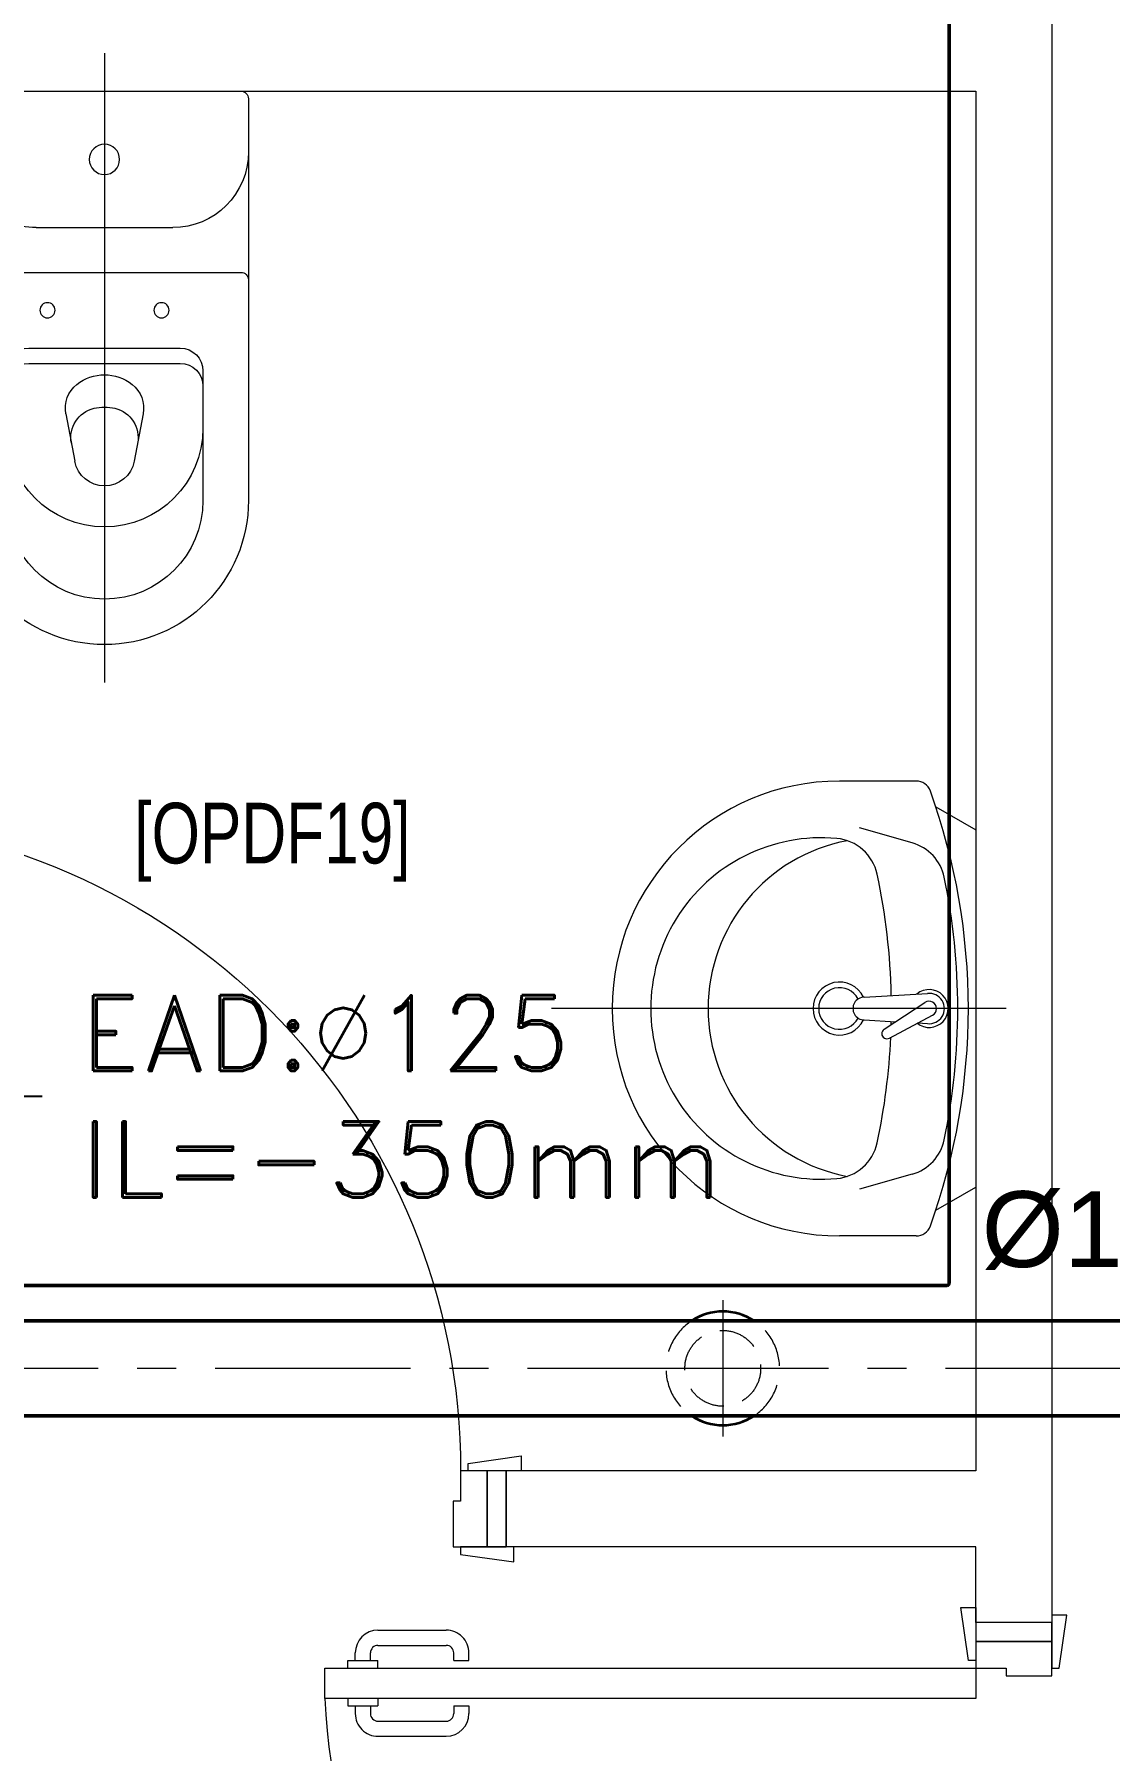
# Model space of a CAD drawing. Header units: millimetres. Extents: x -160614 to 59925, y -157025 to 0.
# Drawn here: x -49295 to -47876, y -112132 to -109868 of the extents above; entities that cross this region are included whole.
import ezdxf
from ezdxf import colors
from ezdxf.entities.mleader import LeaderData, LeaderLine
from ezdxf.math import Vec2, Vec3

# ---------------------------------------------------------------- set-up
doc = ezdxf.new("R2010")
doc.units = ezdxf.units.MM
doc.header["$LTSCALE"] = 8
doc.linetypes.add('AXES', pattern=[50.800000000000004, 31.75, -6.35, 6.35, -6.35])
doc.linetypes.add('CACHE', pattern=[9.524999999999999, 6.35, -3.175])
for name, color, linetype, lineweight in [('72_EGR_BASE_TEXT', 9, 'Continuous', 5), ('72_EGR_EQP_TAG', 9, 'Continuous', 5), ('SANIT', 9, 'Continuous', 5), ('Walls', 9, 'Continuous', 5), ('Wooden Joinery', 9, 'Continuous', 5)]:
    doc.layers.add(name, color=color, linetype=linetype, lineweight=lineweight)
for name, color, linetype in [('A-EXH', 1, 'Continuous'), ('A-EXH-registers', 1, 'Continuous'), ('A-EXH-texts', 1, 'Continuous'), ('A-EXH-thin', 8, 'Continuous'), ('AC-EXHAUST-TXT', 25, 'Continuous'), ('REF', 42, 'Continuous')]:
    doc.layers.add(name, color=color, linetype=linetype)
doc.styles.add('ARIAL', font='arial.ttf')
doc.styles.add('ROMAND', font='romand.shx')
doc.styles.add('X3G_ENTITY_9F38', font='swisscl.ttf', dxfattribs={"height": 0.2})

# ---------------------------------------------------------------- blocks, each defined once
blk = doc.blocks.new('A$C72370EFE')
at = {"layer": 'Wooden Joinery'}
for p, q in [((-0.009999999999990905, -0.03999999999999915), (-0.01999999999998181, -0.03999999999999915)), ((-0.009999999999990905, -0.03000000000000114), (-0.01000000000010459, -0.07000000000000028)), ((0, -0.03000000000000114), (-0.009999999999990905, -0.03000000000000114)), ((0.04000000000019099, -0.03000000000000114), (0.0500000000001819, -0.03000000000000114)), ((0.0500000000001819, -0.03000000000000114), (0.05000000000029559, -0.07000000000000028)), ((0.0500000000001819, -0.03999999999999915), (0.0600000000001728, -0.03999999999999915)), ((-0.009999999999990905, -0.06000000000000227), (-0.01999999999998181, -0.06000000000000227)), ((0.0500000000001819, -0.06000000000000227), (0.0600000000001728, -0.06000000000000227)), ((-0.04999999999995453, -0.07000000000000028), (-0.04999999999984084, -0.1600000000000037)), ((-0.02999999999997272, -0.07000000000000028), (-0.02999999999985903, -0.1600000000000037)), ((0, -0.07000000000000028), (-0.009999999999990905, -0.07000000000000028)), ((0.04000000000019099, -0.07000000000000028), (0.0500000000001819, -0.07000000000000028)), ((0.07000000000016371, -0.07000000000000028), (0.07000000000005002, -0.1600000000000037)), ((0.09000000000014552, -0.07000000000000028), (0.09000000000003183, -0.1600000000000037)), ((-0.009999999999877218, -0.1700000000000017), (-0.01999999999986812, -0.1700000000000017)), ((-0.009999999999877218, -0.1700000000000017), (-0.009999999999877218, -0.1900000000000048)), ((0.05000000000006821, -0.1700000000000017), (0.06000000000005912, -0.1700000000000017)), ((0.05000000000006821, -0.1700000000000017), (0.05000000000006821, -0.1900000000000048)), ((-0.009999999999877218, -0.1900000000000048), (-0.01999999999986812, -0.1900000000000048)), ((0.05000000000006821, -0.1900000000000048), (0.06000000000005912, -0.1900000000000048))]:
    blk.add_line(p, q, dxfattribs=at)
for centre, radius, start, end in [((-0.01999999999998181, -0.07000000000000028), 0.03, 90, 180), ((0.0600000000001728, -0.07000000000000028), 0.03, 0, 90), ((-0.01999999999998181, -0.07000000000000028), 0.01, 90, 180), ((0.0600000000001728, -0.07000000000000028), 0.01, 0, 90), ((-0.01999999999986812, -0.1600000000000037), 0.03, 180, 270), ((-0.01999999999986812, -0.1600000000000037), 0.01, 180, 270), ((0.06000000000005912, -0.1600000000000037), 0.01, 270, 0), ((0.06000000000005912, -0.1600000000000037), 0.03, 270, 0)]:
    blk.add_arc(centre, radius, start, end, dxfattribs=at)
blk = doc.blocks.new('A$C5DAD61B4')
at = {"layer": 'Wooden Joinery'}
for points in [[(80.0034003558103, 959.0632679803384), (80.0034003558103, 969.0637476109405), (10.00004294095561, 979.0642272418336), (10.00004294095561, 959.0632679803384)], [(939.9976447881199, 959.063267980222), (939.9976447881199, 969.0637476109405), (1010.001002202975, 979.0642272417172), (1010.001002202742, 959.0632679802802)], [(70.00292072515003, 859.0632679803675), (70.00292072515003, 849.0627883495908), (-0.0004366899374872446, 839.0623087189888), (-0.0004366899374872446, 859.0632679803675)], [(120.005318878917, 859.0632679802511), (120.0053188809543, -0.0001446793876311858), (80.0034003580804, -0.0001446794458388467), (80.00340035604313, 859.0632679803675)], [(949.9981244192459, 859.0632679802511), (949.9981244192459, 849.062788349649), (1020.001481833868, 839.0623087189306), (1020.001481833868, 859.0632679803675)]]:
    blk.add_lwpolyline(points, close=True, dxfattribs=at)
for points in [[(45.0017216487322, 859.0632679803093), (45.0017216487322, 959.0632679803384), (20.00052257184871, 959.0632679804548), (20.00052257208154, 859.0632679804839), (45.0017216487322, 859.0632679803093)], [(45.00172164849937, 859.0632679806004), (80.00340035604313, 859.0632679803675), (80.00340035604313, 899.0651865034743), (90.0038799867034, 899.065186503125), (90.00387998693623, 959.0632679805713), (45.0017216487322, 959.0632679803384), (45.00172164849937, 859.0632679806004)], [(974.9993234954309, 859.0632679803675), (939.9976447881199, 859.0632679801929), (939.9976447878871, 899.065186503416), (929.9971651574597, 899.0651865031832), (929.997165156994, 959.0632679803966), (974.9993234949652, 959.0632679804548), (974.9993234954309, 859.0632679803675)], [(974.999323495198, 859.0632679803675), (974.9993234949652, 959.0632679804548), (1000.000522571849, 959.0632679803966), (1000.000522572082, 859.0632679803093), (974.999323495198, 859.0632679803675)]]:
    blk.add_lwpolyline(points, dxfattribs=at)
blk.add_arc((80.00340035604313, 859.0632679803675), 859.9942444320768, 272.6660275778568, 0, dxfattribs=at)
at = {"layer": 'Wooden Joinery', "xscale": 999.9999999998854, "yscale": 999.9999999998854, "zscale": 999.9999999998854, "rotation": 180}
blk.add_blockref('A$C72370EFE', (120.0053188811871, -0.000144679271215864), dxfattribs=at)
blk = doc.blocks.new('lav-manta 60')
at = {"layer": 'SANIT'}
for p, q in [((8.881784197001252e-16, 0.04000000000002046), (-6.217248937900877e-15, -0.5599999999999739)), ((-0.2658112752778532, -0.0528604784439608), (-0.2358005871623812, 1.4210854715202e-14)), ((-0.2358005871623803, 0), (0.2358005871623812, 1.4210854715202e-14)), ((0.2658112752778532, -0.0528604784439608), (0.2358005871623812, 1.4210854715202e-14)), ((-0.01500000000000323, -0.1473122635064641), (-0.01986414486488819, -0.06399025504892109)), ((0.0274395542141237, -0.120963039179756), (-0.007817085774672883, -0.0673337147440094)), ((0.03890213914203589, -0.1141610597856442), (0.008722840084338657, -0.05751880514141305)), ((0.01909829523756645, -0.07699205969632317), (0.01986206894530085, -0.06400790666485534)), ((-0.3000000000000007, -0.07892544397115842), (-0.3000000000000016, -0.1799999999999926)), ((-0.2184831274915995, -0.08410578956296888), (-0.238337111529991, -0.1537086973741566)), ((0.2184831274916004, -0.08410578956296888), (0.2383371115299919, -0.1537086973741566)), ((0.2999999999999989, -0.07892544397115842), (0.299999999999998, -0.1799999999999926)), ((0.0149999999999979, -0.1473122635064641), (0.01740925070904797, -0.1057058166811373))]:
    blk.add_line(p, q, dxfattribs=at)
for centre, radius, start, end in [((0, -0.855681818181921), 0.84568181818193, 70.17711611698898, 109.8228838830111), ((-0.1607845660526097, -0.1005641007725586), 0.06, 101.8086224012993, 164.079387877085), ((0, -0.8696182228863449), 0.84568181818193, 78.1913775987016, 101.8086224012984), ((-2.664535259100376e-15, -0.06166307873495214), 0.02500000000000305, 320.7474472845807, 220.3679850115468), ((-9.769962616701378e-15, -0.06166307873495214), 0.02000000000000313, 353.2670776885322, 186.6820056531071), ((0.1607845660526097, -0.1005641007725586), 0.06, 15.92061212291503, 78.19137759870078), ((-0.2800000000000011, -0.07892544397115842), 0.02, 109.8228838830087, 180), ((-9.769962616701378e-15, -0.06166307873495214), 0.009657274115586034, 25.41267285391787, 215.9577171006651), ((0.2799999999999994, -0.07892544397115842), 0.02, 0, 70.17711611699127), ((0, -0.9572184320334429), 0.84568181818193, 91.1571592519256, 102.0882578917694), ((0, -0.9572184320334429), 0.84568181818193, 88.54855929439348, 88.84397810137993), ((0, -0.9572184320334429), 0.84568181818193, 77.9117421082308, 87.42744881614517), ((-0.164536051019244, -0.1889581848927691), 0.06, 102.0882578917687, 174.8142152564765), ((0.03317084667807624, -0.1175620494827143), 0.0066644162705284, 210.6851949742506, 30.68519497445045), ((0.1645360510192404, -0.1889581848927691), 0.06, 5.185784743523504, 77.91174210823132), ((-3.552713678800501e-15, -0.1799999999999926), 0.03500000000000014, 115.3105877077287, 64.6894122922684), ((-3.552713678800501e-15, -0.1799999999999926), 0.02750000000000075, 117.1495709494952, 62.85042905050146), ((-2.664535259100376e-15, -0.1473122635064641), 0.01500000000000057, 180, 6.758042587173681e-11), ((-5.329070518200751e-15, -0.1799999999999926), 0.2999999999999998, 180, 0), ((-1.77635683940025e-15, -0.1282362600928906), 0.2252122890089872, 190.6097301344279, 349.3902698655721), ((-1.77635683940025e-15, -0.2038909794933232), 0.2252122890089872, 174.8142152564765, 5.185784743523504)]:
    blk.add_arc(centre, radius, start, end, dxfattribs=at)
blk = doc.blocks.new('WC manta')
at = {"layer": 'SANIT'}
for p, q in [((-0.1200000000000032, 0.1899999999999835), (0.4100000000000383, 0.1899999999998698)), ((-0.1300000000000026, 0.1799999999999784), (-0.1300000000000021, -0.1800000000000352)), ((0.1089999999999978, 0.1799999999999784), (0.1089999999999973, -0.180000000000021)), ((0.2389999999999977, 0.1299999999999812), (0.4100000000000001, 0.1299999999999955)), ((0.2089999999999979, 0.0999999999999801), (0.2089999999999979, -0.1000000000000085)), ((0.2289999999999979, 0.0999999999999801), (0.2289999999999979, -0.1000000000000085)), ((0.0499999999999976, 0.08999999999997499), (0.04999999999999849, -0.09000000000001762)), ((0.2955435778343052, 0.05099335474704958), (0.3580878172658544, 0.03932111432524721)), ((-0.1800000000000019, -1.4210854715202e-14), (0.6499999999999972, 0)), ((0.2955435778343083, -0.05099335474706379), (0.358087817265849, -0.03932111432530405)), ((0.2389999999999994, -0.1300000000000097), (0.4100000000000001, -0.1299999999999812)), ((-0.120000000000001, -0.1900000000000404), (0.410000000000077, -0.1899999999998272))]:
    blk.add_line(p, q, dxfattribs=at)
for centre, radius in [((0.1589999999999976, 0.07524999999998272), 0.01), ((-0.04000000000000181, -1.4210854715202e-14), 0.02), ((0.1589999999999976, -0.07525000000001114), 0.01)]:
    blk.add_circle(centre, radius, dxfattribs=at)
for centre, radius, start, end in [((-0.1200000000000028, 0.1799999999999784), 0.01, 90.00000000000281, 180), ((-0.05000000000000249, 0.08999999999997499), 0.1, 0, 90.0000000000015), ((0.1189999999999976, 0.1799999999999784), 0.01, 90, 180), ((0.4099999999999997, 0), 0.1899999999999977, 270, 90), ((0.2389999999999977, 0.0999999999999801), 0.03, 90, 180), ((0.2589999999999977, 0.0999999999999801), 0.03, 90, 180), ((0.3146591216085324, -1.4210854715202e-14), 0.1299999999999977, 270, 90), ((0.4099999999999997, 0), 0.1299999999999977, 270, 90), ((0.2882053240761837, 0.01167224042180237), 0.04, 79.42885282056038, 141.5249730953252), ((0.302892476788585, 1.4210854715202e-14), 0.05876042778213645, 141.5249730953281, 218.475026904783), ((0.3271417994111214, 0.004405769433930118), 0.04, 79.42885282056035, 166.4175867627366), ((0.3507495635077338, -2.842170943040401e-14), 0.04, 280.5711471794227, 79.42885282056916), ((0.3453775567838338, 1.4210854715202e-14), 0.05876042778213645, 166.4175867627366, 193.5824132373916), ((0.3271417994111308, -0.004405769433944329), 0.04, 193.5824132373898, 280.5711471793922), ((0.2882053240762104, -0.01167224042180237), 0.04, 218.4750269047819, 280.5711471794153), ((-0.0500000000000016, -0.09000000000001762), 0.1, 270.0000000000061, 0), ((0.2389999999999977, -0.1000000000000085), 0.03, 180, 270), ((0.2589999999999977, -0.1000000000000085), 0.03, 180, 270), ((-0.1200000000000023, -0.1800000000000352), 0.01, 180, 270.0000000000084), ((0.1189999999999971, -0.180000000000021), 0.01, 180, 270.0000000000009)]:
    blk.add_arc(centre, radius, start, end, dxfattribs=at)
blk = doc.blocks.new('1stF')
at = {"layer": 'Walls', "color": 9}
for p, q in [((-47952.34296296962, -109742.6130425819, 0.1044569282078957), (-47952.34296296962, -111962.613042568, 0.1044569282078957)), ((-49752.34296296962, -109942.6130425818, 0.1044569282038157), (-48052.34296296963, -109942.6130425815, 0.1044569282078957)), ((-48052.34296296962, -109942.6130425819, 0.1044569282078957), (-48052.34296296962, -111762.613042568, 0.1044569282078957)), ((-48052.34296296962, -111762.613042568, 0.1044569282078957), (-48672.34296296962, -111762.613042568, 0.1044569282078957)), ((-48672.34296296962, -111762.613042568, 0.1044569282078957), (-48672.34296296962, -111862.613042568, 0.1044569282078957)), ((-48672.34296296963, -111862.6130425679, 0.1044569282088593), (-48672.34296296962, -111762.6130425679, 0.1044569282088593)), ((-48052.34296296962, -111862.613042568, 0.1044569282078957), (-48672.34296296962, -111862.613042568, 0.1044569282078957)), ((-48052.34296296962, -111962.613042568, 0.1044569282078957), (-48052.34296296962, -111862.613042568, 0.1044569282078957)), ((-47952.34296296962, -111962.613042568, 0.1044569282078957), (-48052.34296296962, -111962.613042568, 0.1044569282078957))]:
    blk.add_line(p, q, dxfattribs=at)
at = {"layer": 'SANIT', "color": 9}
for name, p, xscale, yscale, zscale, rotation in [('WC manta', (-49202.34296296962, -110072.6130425819, 0.1044569282078957), -999.9999999999995, 999.9999999999995, 999.9999999999995, 90), ('lav-manta 60', (-48052.34296296962, -111152.6130427383, 0.1044569282078957), 1000.000000000223, 1000.000000000223, 1000.000000000223, 270)]:
    blk.add_blockref(name, p, dxfattribs=dict(at, xscale=xscale, yscale=yscale, zscale=zscale, rotation=rotation))
at = {"layer": 'Wooden Joinery', "color": 9, "xscale": -1, "rotation": 180}
blk.add_blockref('A$C5DAD61B4', (-49672.3434855417, -110903.5497745875, 0.1044569282078957), dxfattribs=at)
at = {"layer": 'Wooden Joinery', "color": 9, "rotation": 270}
blk.add_blockref('A$C5DAD61B4', (-48911.40623095032, -111942.612519996, 0.1044569282078957), dxfattribs=at)
at = {"layer": '72_EGR_BASE_TEXT', "color": 9, "insert": (-48980.68742807541, -110881.2402544577, 0.104457517293059), "char_height": 80, "attachment_point": 2, "style": 'X3G_ENTITY_9F38'}
blk.add_mtext('[OPDF19]', dxfattribs=at)
blk = doc.blocks.new('HVACFF')
at = {"layer": 'A-EXH', "lineweight": 50, "ltscale": 1.014}
for p, q in [((-48386.41472718067, -111564.7481172558), (-50003.75152695872, -111564.7481172558)), ((-48386.41472718067, -111564.7481172558), (-50003.75152695872, -111564.7481172558)), ((-47422.70795553125, -111564.7481172558), (-48386.41472718067, -111564.7481172558)), ((-47422.70795553125, -111564.7481172558), (-48386.41472718067, -111564.7481172558)), ((-48386.41472718067, -111689.7481172558), (-50003.75152695872, -111689.7481172558)), ((-48386.41472718067, -111689.7481172558), (-50003.75152695872, -111689.7481172558)), ((-47422.70795553125, -111689.7481172558), (-48386.41472718067, -111689.7481172558)), ((-47422.70795553125, -111689.7481172558), (-48386.41472718067, -111689.7481172558))]:
    blk.add_line(p, q, dxfattribs=at)
at = {"layer": 'A-EXH-registers', "linetype": 'CACHE', "lineweight": 20, "ltscale": 1.014}
blk.add_circle((-48386.41472718067, -111627.2481172558), 50.000000000006, dxfattribs=at)
blk.add_circle((-48386.41472718067, -111627.2481172558), 50.000000000006, dxfattribs=at)
for radius, start, end in [(75.00000000001802, 123.5573097628978, 236.4426902371022), (75.00000000001802, 123.5573097628978, 236.4426902371022), (75.00000000001017, 303.5573097628978, 56.44269023710218), (75.00000000001017, 303.5573097628978, 56.44269023710218)]:
    blk.add_arc((-48386.41472718067, -111627.2481172558), radius, start, end, dxfattribs=at)
at = {"layer": 'A-EXH-registers', "lineweight": 35, "ltscale": 1.014}
for radius, start, end in [(74.99999999995488, 56.44269023710218, 123.5573097628978), (74.99999999995488, 56.44269023710218, 123.5573097628978), (75.00000000005748, 236.4426902371022, 303.5573097628978), (75.00000000005748, 236.4426902371022, 303.5573097628978)]:
    blk.add_arc((-48386.41472718067, -111627.2481172558), radius, start, end, dxfattribs=at)
at = {"layer": 'A-EXH-thin', "linetype": 'AXES', "lineweight": 20, "ltscale": 1.014}
for p, q in [((-48386.41472718067, -111537.2481172558), (-48386.41472718067, -111717.2481172558)), ((-48386.41472718067, -111537.2481172558), (-48386.41472718067, -111717.2481172558)), ((-48386.41472718067, -111627.2481172558), (-50003.75152695872, -111627.2481172558)), ((-48386.41472718067, -111627.2481172558), (-50003.75152695872, -111627.2481172558)), ((-48296.41472718067, -111627.2481172558), (-48476.41472718067, -111627.2481172558)), ((-48296.41472718067, -111627.2481172558), (-48476.41472718067, -111627.2481172558)), ((-47422.70795553125, -111627.2481172558), (-48386.41472718067, -111627.2481172558)), ((-47422.70795553125, -111627.2481172558), (-48386.41472718067, -111627.2481172558))]:
    blk.add_line(p, q, dxfattribs=at)
at = {"layer": 'REF', "lineweight": 50}
for p, q in [((-48087.7139625838, -111515.2864000298), (-48087.7139625838, -108634.9958540492)), ((-48087.7139625838, -111515.2864000298), (-48087.7139625838, -108634.9958540492)), ((-51522.36387865612, -111517.7864000298), (-48090.2139625838, -111517.7864000298)), ((-51522.36387865612, -111517.7864000298), (-48090.2139625838, -111517.7864000298))]:
    blk.add_line(p, q, dxfattribs=at)
at = {"layer": 'REF', "lineweight": 50, "ltscale": 1.034}
blk.add_arc((-48090.2139625838, -111515.2864000298), 2.5, 270, 0, dxfattribs=at)
blk.add_arc((-48090.2139625838, -111515.2864000298), 2.5, 270, 0, dxfattribs=at)
at = {"layer": 'A-EXH-texts', "lineweight": 15, "style": 'ARIAL'}
blk.add_text('Ø125', height=100, dxfattribs=at).set_placement((-48044.88505125738, -111493.6202116486))
blk.add_text('Ø125', height=100, dxfattribs=at).set_placement((-48044.88505125738, -111493.6202116486))
at = {"layer": 'AC-EXHAUST-TXT'}
ml = blk.add_multileader_mtext('Standard', dxfattribs=at)
ml.set_content('{\\C152;\\c12285479;EAD:%%C125\\P\\C1;IL=-350mm}', color=256, style='ROMAND')
ml.set_leader_properties(color=256)
ml.build(insert=Vec2(0, 0))
ml.multileader.update_dxf_attribs({"text_left_attachment_type": 2, "text_right_attachment_type": 2, "dogleg_length": 487.7051664219338, "arrow_head_size": 100})
ctx = ml.context
ctx.base_point, ctx.char_height, ctx.arrow_head_size, ctx.landing_gap_size, ctx.plane_origin, ctx.plane_x_axis, ctx.plane_y_axis = Vec3(-49284.38961418672, -111268.3381006439, 4.194520057887719e-09), 100, 100, 50, Vec3(-44281.78773388292, -116578.7809300379, -1.154786174164732e-08), Vec3(0.9999999999453071, -1.045877037983423e-05, 3.383039458371172e-23), Vec3(1.045877037983423e-05, 0.9999999999453071, 2.964448994077273e-12)
ctx.left_attachment, ctx.right_attachment = 2, 2
notes = []
notes.append((ctx, [(0, (1, 1, 0), (-49449.9556797615, -111268.3363690265, 4.194520057882119e-09), (0.9999999999453071, -1.045877037983423e-05, 3.383039458371172e-23), 165.5660655838383, [(2, [(-49862.76287445335, -111581.1655511501, 3.267141104786741e-09)], 0, [])])]))
ctx.mtext.insert, ctx.mtext.text_direction, ctx.mtext.rotation, ctx.mtext.flow_direction, ctx.mtext.extrusion = Vec3(-49234.38821968673, -111135.0052902564, 4.589779923766381e-09), Vec3(0.9999999999453071, -1.045877037983423e-05, 3.383039458371172e-23), 6.283174848409206, 5, Vec3(-3.100452516275057e-17, -2.964448993913593e-12, 1)
for ctx, leaders in notes:
    for number, flags, end, landing, length, lines in leaders:
        leader = LeaderData()
        leader.index, (leader.has_last_leader_line, leader.has_dogleg_vector, leader.attachment_direction) = number, flags
        leader.last_leader_point, leader.dogleg_vector, leader.dogleg_length = Vec3(end), Vec3(landing), length
        for number, points, colour, breaks in lines:
            line = LeaderLine()
            line.index, line.vertices, line.color, line.breaks = number, Vec3.list(points), colors.encode_raw_color(colour), breaks
            leader.lines.append(line)
        ctx.leaders.append(leader)

msp = doc.modelspace()

# ---------------------------------------------------------------- linework, layer by layer
at = {"layer": 'A-EXH-thin', "linetype": 'AXES', "lineweight": 20, "ltscale": 1.014}
for p, q in [((-48386.41472718067, -111537.2481172558), (-48386.41472718067, -111717.2481172558)), ((-48386.41472718067, -111627.2481172558), (-50003.75152695872, -111627.2481172558)), ((-48296.41472718067, -111627.2481172558), (-48476.41472718067, -111627.2481172558)), ((-47422.70795553125, -111627.2481172558), (-48386.41472718067, -111627.2481172558))]:
    msp.add_line(p, q, dxfattribs=at)

# ---------------------------------------------------------------- block references
at = {"layer": '72_EGR_EQP_TAG'}
msp.add_blockref('1stF', (0, 0), dxfattribs=at)
at = {"layer": 'A-EXH'}
msp.add_blockref('HVACFF', (0, 0), dxfattribs=at)

doc.saveas('drawing.dxf')
